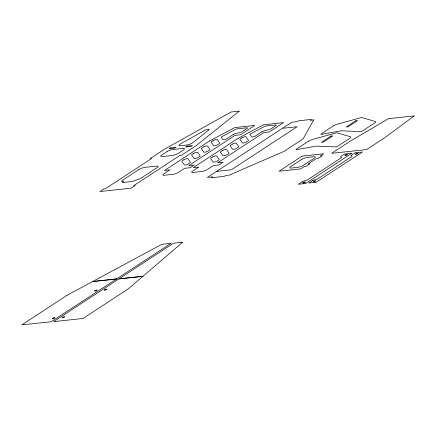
<?xml version="1.0" encoding="UTF-8"?>
<svg xmlns="http://www.w3.org/2000/svg" width="436" height="436" viewBox="0 0 436 436"><rect width="100%" height="100%" fill="white"/><g stroke="black" fill="none" stroke-linecap="round" stroke-linejoin="round"><path stroke-width="0.65" d="M142.959 276.261L119.121 278.789M142.855 276.342L118.908 278.931M216.877 171.212L282.157 128.5M92.737 281.482L116.679 278.882M92.53 281.591L116.461 279.024M313.718 119.905L303.118 138.899L284.076 151.352L229.396 175.076L225.723 175.468L224.366 176.357L211.509 177.741L212.872 176.847L207.362 177.441L216.605 171.392L231.298 169.811L297.123 126.745L282.43 128.32L291.679 122.271L297.188 121.682L298.546 120.788L311.402 119.41L310.045 120.303L313.718 119.905M182.7 242.214L128.102 288.981L83.014 318.487L53.628 321.637L173.517 243.195L182.7 242.214M208.844 129.879L192.946 142.626A4.785 1.139 -17.8 0 1 186.177 145.074L180.815 145.646A4.785 1.139 -17.8 0 1 180.33 143.984L204.811 130.31A2.393 0.572 -17.8 0 1 207.77 129.367L208.179 129.323A2.393 0.572 -17.8 0 1 208.844 129.879M239.217 111.115L196.385 145.466L181.425 155.254L179.954 155.412L133.716 185.665L135.187 185.507L131.105 188.178L99.882 191.524L103.964 188.859L105.436 188.701L151.674 158.448L150.202 158.6L165.162 148.818L231.135 111.981L239.217 111.115M414.2 115.894L385.064 137.471L366.567 149.575L331.676 153.319L350.168 141.215L388.487 118.657L414.2 115.894M170.438 147.875L169.075 148.769L174.585 148.175L175.942 147.286L170.438 147.875M138.953 169.479L122.63 180.161A4.785 1.139 -17.8 0 0 123.584 181.545L122.772 182.079A1.433 0.343 -17.8 0 0 123.056 182.493L131.868 181.545A1.433 0.343 -17.8 0 0 133.787 180.896L134.604 180.362A4.785 1.139 -17.8 0 0 140.997 178.188L157.32 167.511A4.785 1.139 -17.8 0 0 156.366 166.127L145.346 167.31A4.785 1.139 -17.8 0 0 138.953 169.479M167.07 151.586L161.631 155.145A4.785 1.139 -17.8 0 0 162.584 156.529L171.768 155.543A4.785 1.139 -17.8 0 0 178.161 153.374L183.6 149.81A4.785 1.139 -17.8 0 0 182.646 148.425L173.463 149.412A4.785 1.139 -17.8 0 0 167.07 151.586M186.962 146.104L185.605 146.992L191.115 146.403L192.472 145.515L186.962 146.104M209.345 141.101L164.465 170.465L169.975 169.871L162.9 174.498L163.119 175.37L174.111 174.187L177.594 172.923L184.668 168.296L190.178 167.702L194.254 165.031L188.744 165.625L234.988 135.373L240.498 134.779L254.777 125.437L234.726 127.59L209.345 141.101M183.894 159.761L182.303 160.802A2.393 0.572 -17.8 0 0 181.877 161.375L184.259 164.835A2.393 0.572 -17.8 0 0 185.965 164.813A2.393 0.572 -17.8 0 0 188.357 163.871L189.949 162.83A2.393 0.572 -17.8 0 0 190.374 162.257L187.992 158.791A2.393 0.572 -17.8 0 0 186.286 158.813A2.393 0.572 -17.8 0 0 183.894 159.761M193.655 153.374L192.063 154.415A2.393 0.572 -17.8 0 0 191.638 154.987L194.02 158.453A2.393 0.572 -17.8 0 0 195.726 158.431A2.393 0.572 -17.8 0 0 198.118 157.483L199.71 156.442A2.393 0.572 -17.8 0 0 200.135 155.87L197.753 152.409A2.393 0.572 -17.8 0 0 196.047 152.431A2.393 0.572 -17.8 0 0 193.655 153.374M203.416 146.987L201.819 148.027A2.393 0.572 -17.8 0 0 201.399 148.6L203.781 152.066A2.393 0.572 -17.8 0 0 205.487 152.044A2.393 0.572 -17.8 0 0 207.879 151.101L209.471 150.055A2.393 0.572 -17.8 0 0 209.896 149.483L207.514 146.022A2.393 0.572 -17.8 0 0 205.803 146.044A2.393 0.572 -17.8 0 0 203.416 146.987M213.177 140.599L211.58 141.645A2.393 0.572 -17.8 0 0 211.16 142.212L213.542 145.679A2.393 0.572 -17.8 0 0 215.248 145.657A2.393 0.572 -17.8 0 0 217.64 144.714L219.232 143.673A2.393 0.572 -17.8 0 0 219.657 143.101L217.27 139.634A2.393 0.572 -17.8 0 0 215.564 139.656A2.393 0.572 -17.8 0 0 213.177 140.599M233.195 134.539L226.927 138.637A2.393 0.572 -17.8 0 1 224.535 139.58A2.393 0.572 -17.8 0 1 222.829 139.602L221.27 137.335A2.393 0.572 -17.8 0 1 222.017 136.572L235.059 129.628A2.393 0.572 -17.8 0 1 237.931 128.734L246.547 127.808A2.393 0.572 -17.8 0 1 247.021 128.5L242.421 131.509A2.393 0.572 -17.8 0 1 240.192 132.413L235.424 133.634A2.393 0.572 -17.8 0 0 233.195 134.539M238.149 138.294L193.268 167.658L198.778 167.064L191.709 171.691L191.922 172.563L202.92 171.381L206.397 170.116L213.471 165.489L218.981 164.901L223.063 162.23L217.553 162.819L263.791 132.566L269.301 131.977L283.58 122.63L263.529 124.783L238.149 138.294M212.697 156.955L211.106 157.995A2.393 0.572 -17.8 0 0 210.681 158.568L213.062 162.034A2.393 0.572 -17.8 0 0 214.774 162.012A2.393 0.572 -17.8 0 0 217.161 161.064L218.752 160.023A2.393 0.572 -17.8 0 0 219.177 159.451L216.796 155.99A2.393 0.572 -17.8 0 0 215.09 156.012A2.393 0.572 -17.8 0 0 212.697 156.955M222.458 150.567L220.867 151.608A2.393 0.572 -17.8 0 0 220.442 152.18L222.823 155.647A2.393 0.572 -17.8 0 0 224.529 155.625A2.393 0.572 -17.8 0 0 226.922 154.682L228.513 153.636A2.393 0.572 -17.8 0 0 228.938 153.069L226.556 149.603A2.393 0.572 -17.8 0 0 224.851 149.624A2.393 0.572 -17.8 0 0 222.458 150.567M232.219 144.18L230.628 145.226A2.393 0.572 -17.8 0 0 230.203 145.798L232.584 149.259A2.393 0.572 -17.8 0 0 234.29 149.237A2.393 0.572 -17.8 0 0 236.683 148.295L238.274 147.254A2.393 0.572 -17.8 0 0 238.699 146.681L236.317 143.215A2.393 0.572 -17.8 0 0 234.612 143.237A2.393 0.572 -17.8 0 0 232.219 144.18M241.98 137.798L240.389 138.839A2.393 0.572 -17.8 0 0 239.964 139.411L242.345 142.872A2.393 0.572 -17.8 0 0 244.051 142.85A2.393 0.572 -17.8 0 0 246.444 141.907L248.035 140.866A2.393 0.572 -17.8 0 0 248.46 140.294L246.078 136.828A2.393 0.572 -17.8 0 0 244.373 136.85A2.393 0.572 -17.8 0 0 241.98 137.798M261.998 131.732L255.73 135.83A2.393 0.572 -17.8 0 1 253.338 136.773A2.393 0.572 -17.8 0 1 251.632 136.795L250.073 134.528A2.393 0.572 -17.8 0 1 250.82 133.77L263.862 126.827A2.393 0.572 -17.8 0 1 266.734 125.928L275.35 125.001A2.393 0.572 -17.8 0 1 275.825 125.693L271.225 128.707A2.393 0.572 -17.8 0 1 268.996 129.612L264.227 130.827A2.393 0.572 -17.8 0 0 261.998 131.732M66.893 295.385L21.8 324.885L51.186 321.735L171.076 243.293L161.892 244.274L66.893 295.385M308.721 141.079L296.3 149.21A1.433 0.343 -17.8 0 0 296.818 149.592L316.389 146.109L335.551 146.867A1.433 0.343 -17.8 0 0 337.742 146.202L350.043 138.157A4.785 1.139 -17.8 0 0 350.549 136.811L336.788 132.762L312.835 139.362A4.785 1.139 -17.8 0 0 308.721 141.079M333.54 125.781L321.119 133.912A1.433 0.343 -17.8 0 0 321.637 134.293L341.208 130.811L360.37 131.568A1.433 0.343 -17.8 0 0 362.561 130.904L374.862 122.854A4.785 1.139 -17.8 0 0 375.369 121.508L361.608 117.464L337.655 124.064A4.785 1.139 -17.8 0 0 333.54 125.781M330.973 136.065L321.452 142.294L323.289 142.098L332.81 135.869L330.973 136.065M355.792 120.767L346.271 126.996L348.108 126.8L357.629 120.57L355.792 120.767M302.126 156.099L279.007 171.228L300.606 168.912L304.006 166.683L305.843 166.487L309.92 163.816L308.083 164.018L316.247 158.677L318.084 158.481L322.16 155.81L320.324 156.006L323.725 153.783L302.126 156.099M301.516 159.511L290.638 166.634A4.785 1.139 -17.8 0 0 291.591 168.018L297.101 167.424A4.785 1.139 -17.8 0 0 303.494 165.249L314.372 158.132A4.785 1.139 -17.8 0 0 313.419 156.747L307.909 157.341A4.785 1.139 -17.8 0 0 301.516 159.511M302.415 181.605L298.338 184.275L305.68 183.485L351.923 153.232L344.576 154.022L340.494 156.688L341.606 157.57L307.178 180.095L302.415 181.605M312.934 180.362L308.852 183.027L316.198 182.243L362.436 151.99L355.089 152.774L351.013 155.445L352.125 156.322L317.697 178.853L312.934 180.362M313.887 181.817A1.433 0.343 -17.8 0 0 315.937 180.886A1.433 0.343 -17.8 0 0 313.871 181.202A1.433 0.343 -17.8 0 0 313.887 181.817M356.043 154.235A1.433 0.343 -17.8 0 0 358.098 153.303A1.433 0.343 -17.8 0 0 356.032 153.614A1.433 0.343 -17.8 0 0 356.043 154.235M303.369 183.06A1.433 0.343 -17.8 0 0 305.418 182.128A1.433 0.343 -17.8 0 0 303.358 182.444A1.433 0.343 -17.8 0 0 303.369 183.06M345.53 155.478A1.433 0.343 -17.8 0 0 347.579 154.546A1.433 0.343 -17.8 0 0 345.519 154.862A1.433 0.343 -17.8 0 0 345.53 155.478M52.952 318.64A1.433 0.343 -17.8 0 0 55.001 317.708A1.433 0.343 -17.8 0 0 52.941 318.024A1.433 0.343 -17.8 0 0 52.952 318.64M95.113 291.057A1.433 0.343 -17.8 0 0 97.163 290.125A1.433 0.343 -17.8 0 0 95.097 290.436A1.433 0.343 -17.8 0 0 95.113 291.057M62.74 317.757A1.433 0.343 -17.8 0 0 64.795 316.825A1.433 0.343 -17.8 0 0 62.73 317.141A1.433 0.343 -17.8 0 0 62.74 317.757M104.902 290.174A1.433 0.343 -17.8 0 0 106.951 289.242A1.433 0.343 -17.8 0 0 104.891 289.553A1.433 0.343 -17.8 0 0 104.902 290.174"/></g></svg>
